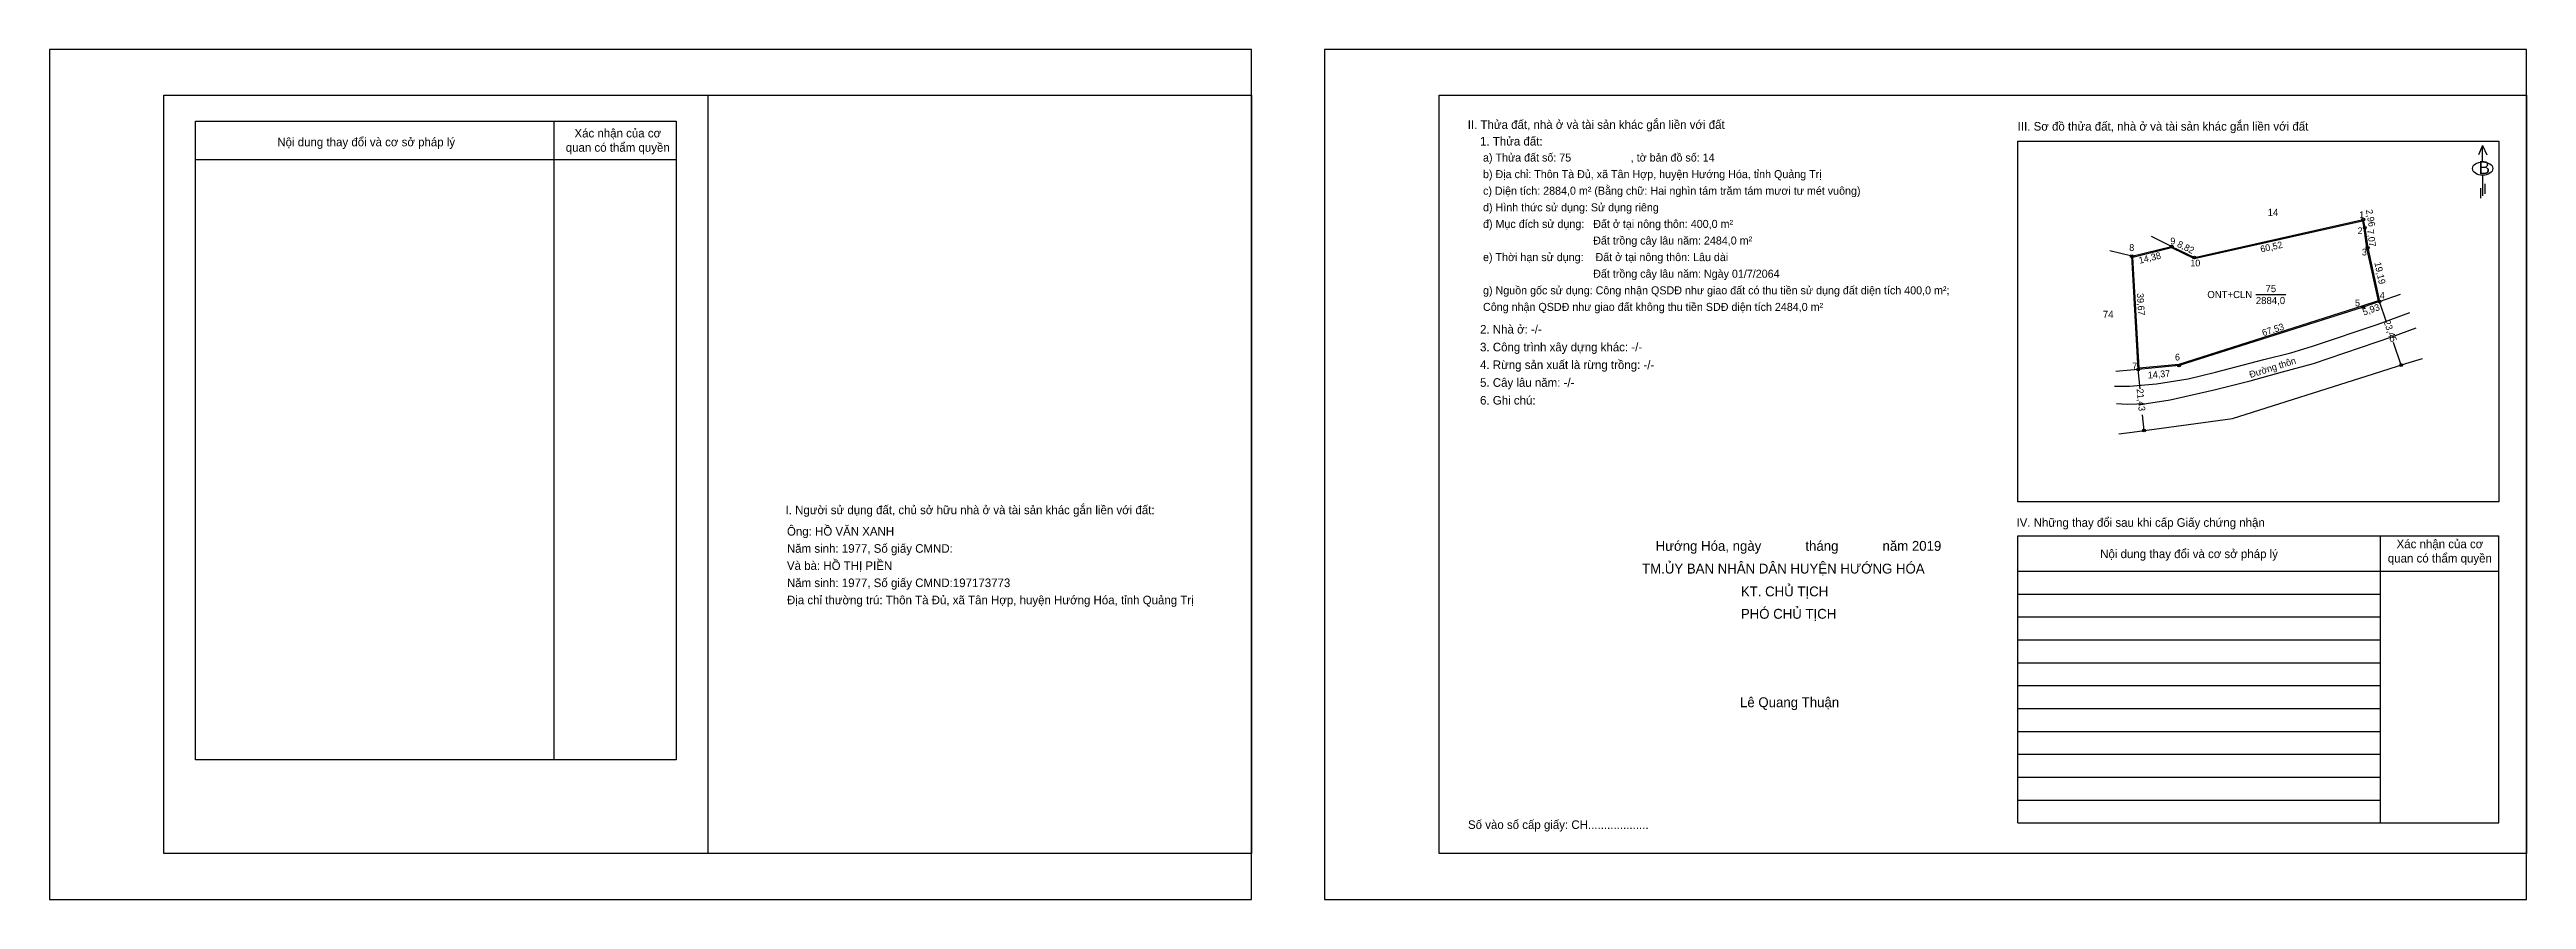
# Model space of a CAD drawing. Extents: x 552787 to 553652, y 1840204 to 1840501.
import ezdxf

# ---------------------------------------------------------------- set-up
doc = ezdxf.new("R2010")
doc.units = 0
for name, color, linetype in [('CanhThua', 7, 'Continuous'), ('ChieuDaiCanhThua', 7, 'Continuous'), ('Khung', 7, 'Continuous'), ('KhungInTrang1', 7, 'Continuous'), ('KhungInTrang2', 7, 'Continuous'), ('Level 1', 7, 'Continuous'), ('Level 2', 7, 'Continuous'), ('Level 22', 7, 'Continuous'), ('Level 23', 7, 'Continuous'), ('MocDinhThua', 7, 'Continuous'), ('NhanDiaChinhThua', 7, 'Continuous'), ('NhanTuCan', 7, 'Continuous'), ('ON', 7, 'Continuous'), ('RauThua', 7, 'Continuous'), ('SoHieuDinhThua', 7, 'Continuous'), ('Template', 7, 'Continuous'), ('ThongTin', 7, 'Continuous')]:
    doc.layers.add(name, color=color, linetype=linetype)

msp = doc.modelspace()

# ---------------------------------------------------------------- linework, layer by layer
at = {"layer": 'CanhThua'}
for p, q in [((553536.43, 1840428.67), (553595.48, 1840441.91)), ((553595.48, 1840441.91), (553596, 1840439)), ((553596, 1840439), (553597, 1840432)), ((553514.53, 1840429.13), (553528.5, 1840432.52)), ((553516.8, 1840389.53), (553514.53, 1840429.13)), ((553528.5, 1840432.52), (553536.43, 1840428.67)), ((553597, 1840432), (553601.08, 1840413.25)), ((553595.47, 1840411.33), (553531.1, 1840390.9)), ((553601.08, 1840413.25), (553595.47, 1840411.33)), ((553531.1, 1840390.9), (553516.8, 1840389.53))]:
    msp.add_line(p, q, dxfattribs=at)
at = {"layer": 'Khung'}
for p, q in [((553272.49, 1840485.33), (553652.49, 1840485.33)), ((553272.49, 1840220.33), (553272.49, 1840485.33)), ((553474.78, 1840343.24), (553474.78, 1840469.35)), ((553474.78, 1840469.35), (553642.78, 1840469.35)), ((553642.78, 1840469.35), (553642.78, 1840343.24)), ((553642.78, 1840343.24), (553474.78, 1840343.24))]:
    msp.add_line(p, q, dxfattribs=at)
msp.add_lwpolyline([(553206.9, 1840220.34), (552826.9, 1840220.34), (552826.9, 1840485.34), (553206.9, 1840485.34)], close=True, dxfattribs=at)
for points in [[(553016.9, 1840485.34), (553016.9, 1840220.34)], [(553652.49, 1840485.33), (553652.49, 1840220.33), (553272.49, 1840220.33)]]:
    msp.add_lwpolyline(points, dxfattribs=at)
at = {"layer": 'KhungInTrang1'}
msp.add_lwpolyline([(552786.9, 1840501.33), (552786.9, 1840204.33), (553206.9, 1840204.33), (553206.9, 1840501.33)], close=True, dxfattribs=at)
at = {"layer": 'KhungInTrang2'}
msp.add_lwpolyline([(553232.49, 1840501.33), (553232.49, 1840204.33), (553652.49, 1840204.33), (553652.49, 1840501.33)], close=True, dxfattribs=at)
at = {"layer": 'Level 1'}
for p, q in [((553603.55, 1840406.05), (553601.08, 1840413.25)), ((553608.7, 1840391.07), (553605.99, 1840398.96)), ((553517.44, 1840382.81), (553516.8, 1840389.53)), ((553518.84, 1840368.19), (553518.32, 1840373.65))]:
    msp.add_line(p, q, dxfattribs=at)
at = {"layer": 'Level 2'}
msp.add_lwpolyline([(553600.61, 1840413.51), (553595.34, 1840411.71), (553531.02, 1840391.29), (553517.18, 1840389.97), (553514.95, 1840428.82), (553528.45, 1840432.1), (553536.38, 1840428.25), (553595.16, 1840441.43), (553595.61, 1840438.94), (553596.61, 1840431.93)], close=True, dxfattribs=at)
at = {"layer": 'Level 22'}
for points in [[(553508.51, 1840383.74), (553513.72, 1840383.7), (553523.24, 1840384.47), (553534.22, 1840386.26), (553543.77, 1840388.57), (553560.66, 1840393.03), (553570.14, 1840395.38), (553577.68, 1840397.66), (553600.71, 1840405.35), (553611.71, 1840409.44)], [(553509.22, 1840377.62), (553512.93, 1840377.43), (553519.7, 1840377.67), (553527.94, 1840378.88), (553543.41, 1840382.39), (553555.88, 1840385.54), (553567.2, 1840388.68), (553578.07, 1840391.6), (553605.49, 1840400.9), (553613.98, 1840404.05)]]:
    msp.add_lwpolyline(points, dxfattribs=at)
at = {"layer": 'Level 23'}
msp.add_line((553599.01, 1840388.02), (553610.36, 1840391.59), dxfattribs=at)
for points in [[(553610.36, 1840391.59), (553616.15, 1840393.41)], [(553514.67, 1840367.63), (553549.81, 1840372.38), (553599.01, 1840388.02)], [(553510.07, 1840367.01), (553514.67, 1840367.63)]]:
    msp.add_lwpolyline(points, dxfattribs=at)
at = {"layer": 'MocDinhThua'}
for centre in [(553595.48, 1840441.91), (553596, 1840439), (553514.53, 1840429.13), (553528.5, 1840432.52), (553536.43, 1840428.67), (553597, 1840432), (553595.47, 1840411.33), (553601.08, 1840413.25), (553608.7, 1840391.07), (553516.8, 1840389.53), (553531.1, 1840390.9), (553518.84, 1840368.19)]:
    msp.add_circle(centre, 0.5, dxfattribs=at)
at = {"layer": 'NhanDiaChinhThua'}
msp.add_line((553557.92, 1840415.72), (553568.44, 1840415.72), dxfattribs=at)
at = {"layer": 'ON'}
for p, q in [((552837.9, 1840476.32), (553005.9, 1840476.32)), ((552837.9, 1840253.11), (552837.9, 1840476.32)), ((553005.9, 1840476.32), (553005.9, 1840253.11)), ((552837.9, 1840462.94), (553005.9, 1840462.94)), ((553474.78, 1840331.41), (553642.78, 1840331.41)), ((553601.33, 1840331.41), (553601.33, 1840231.09)), ((553474.78, 1840319.05), (553642.78, 1840319.05)), ((553474.78, 1840311.05), (553601.33, 1840311.05)), ((553474.78, 1840303.05), (553601.33, 1840303.05)), ((553474.78, 1840295.05), (553601.33, 1840295.05)), ((553474.78, 1840287.05), (553601.33, 1840287.05)), ((553474.78, 1840279.05), (553601.33, 1840279.05)), ((553474.78, 1840271.05), (553601.33, 1840271.05)), ((553474.78, 1840263.05), (553601.33, 1840263.05)), ((553474.78, 1840255.05), (553601.33, 1840255.05)), ((553474.78, 1840247.05), (553601.33, 1840247.05)), ((553474.78, 1840239.05), (553601.33, 1840239.05))]:
    msp.add_line(p, q, dxfattribs=at)
for points in [[(552963.18, 1840476.32), (552963.18, 1840253.11)], [(553474.78, 1840231.09), (553474.78, 1840331.41)], [(553642.78, 1840231.09), (553642.78, 1840331.41)], [(553005.9, 1840253.11), (552837.9, 1840253.11)]]:
    msp.add_lwpolyline(points, dxfattribs=at)
at = {"layer": 'RauThua'}
for p, q in [((553528.5, 1840432.52), (553521.47, 1840435.94)), ((553514.53, 1840429.13), (553506.92, 1840430.93)), ((553601.08, 1840413.25), (553608.48, 1840415.79)), ((553516.8, 1840389.53), (553509.02, 1840388.78))]:
    msp.add_line(p, q, dxfattribs=at)
at = {"layer": 'Template'}
for p, q in [((553637.15, 1840467.74), (553635.69, 1840464.55)), ((553637.15, 1840462.08), (553637.15, 1840467.74)), ((553637.15, 1840467.74), (553638.6, 1840464.55)), ((553636.42, 1840452.93), (553636.42, 1840449.44)), ((553637.18, 1840457.4), (553637.18, 1840450.26)), ((553637.99, 1840454.41), (553637.99, 1840450.93)), ((553474.78, 1840231.09), (553642.78, 1840231.09))]:
    msp.add_line(p, q, dxfattribs=at)
msp.add_ellipse((553637.18, 1840459.73), major_axis=(3.55, 0), ratio=0.655849, dxfattribs=at)

# ---------------------------------------------------------------- texts
at = {"layer": 'ChieuDaiCanhThua'}
for s, rotation, p in [('2,96', 280.13149, (553596.35, 1840445.25)), ('7,07', 278.1301, (553596.75, 1840438.31)), ('14,38', 13.63991, (553517.32, 1840426.46)), ('8,82', 334.10351, (553530.19, 1840432.52)), ('60,52', 12.63766, (553559.78, 1840430.37)), ('19,19', 282.27619, (553599.33, 1840426.81)), ('39,67', 273.28079, (553516.35, 1840416.16)), ('5,93', 18.89331, (553595.68, 1840408.38)), ('67,53', 17.6086, (553560.51, 1840401.14)), ('23,45', 288.89331, (553602.55, 1840406.31)), ('Đường thôn', 17.6086, (553556.05, 1840386.54)), ('14,37', 5.47247, (553520.28, 1840386.33)), ('21,43', 275.47247, (553516.26, 1840382.69))]:
    msp.add_text(s, height=2.346, rotation=rotation, dxfattribs=at).set_placement(p)
at = {"layer": 'NhanDiaChinhThua'}
for s, p in [('75', (553561.31, 1840416.55)), ('ONT+CLN', (553540.96, 1840414.47)), ('2884,0', (553557.92, 1840412.38))]:
    msp.add_text(s, height=2.502, dxfattribs=at).set_placement(p)
at = {"layer": 'NhanTuCan'}
for s, p in [('14', (553562.05, 1840443.17)), ('74', (553504.46, 1840407.54))]:
    msp.add_text(s, height=2.502, dxfattribs=at).set_placement(p)
at = {"layer": 'ON'}
for s, height, p in [('Nội dung thay đổi và cơ sở pháp lý', 3, (552866.5, 1840467.51)), ('Xác nhận của cơ ', 3, (552970.34, 1840470.61)), ('quan có thẩm quyền', 3, (552967.29, 1840465.61)), ('I. Người sử dụng đất, chủ sở hữu nhà ở và tài sản khác gắn liền với đất:', 3, (553044.11, 1840338.95)), ('IV. Những thay đổi sau khi cấp Giấy chứng nhận', 3, (553474.28, 1840334.55)), ('Nội dung thay đổi và cơ sở pháp lý', 3, (553503.52, 1840323.61)), ('quan có thẩm quyền', 3, (553604.05, 1840322.07)), ('Xác nhận của cơ ', 3, (553607.1, 1840327.07)), ('Lê Quang Thuận', 3.4537, (553377.65, 1840271.52))]:
    msp.add_text(s, height=height, dxfattribs=at).set_placement(p)
at = {"layer": 'SoHieuDinhThua'}
for s, height, p in [('1', 2.35, (553594.05, 1840442.45)), ('9', 2.35, (553528.04, 1840433.24)), ('2', 2.35, (553593.48, 1840436.84)), ('8', 2.35, (553513.68, 1840430.96)), ('10', 2.346, (553535.02, 1840425.55)), ('3', 2.35, (553594.98, 1840429.37)), ('5', 2.35, (553592.58, 1840411.59)), ('4', 2.35, (553601.22, 1840414.25)), ('7', 2.35, (553514.74, 1840389.6)), ('6', 2.35, (553529.66, 1840392.67))]:
    msp.add_text(s, height=height, dxfattribs=at).set_placement(p)
at = {"layer": 'Template'}
for s, height, p in [('II. Thửa đất, nhà ở và tài sản khác gắn liền với đất', 3, (553282.51, 1840473.6)), ('III. Sơ đồ thửa đất, nhà ở và tài sản khác gắn liền với đất', 3, (553474.69, 1840473)), ('B', 4.5, (553635.73, 1840457.83)), ('TM.ỦY BAN NHÂN DÂN HUYỆN HƯỚNG HÓA', 3.4537, (553343.43, 1840318.22)), ('Hướng Hóa, ngày            tháng            năm 2019', 3.4537, (553348.17, 1840326.16)), ('KT. CHỦ TỊCH', 3.4537, (553377.96, 1840310.25)), ('PHÓ CHỦ TỊCH', 3.4537, (553377.96, 1840302.42)), ('Số vào sổ cấp giấy: CH...................', 3, (553282.6, 1840228.97))]:
    msp.add_text(s, height=height, dxfattribs=at).set_placement(p)
at = {"layer": 'ThongTin'}
for s, height, p in [('1. Thửa đất: ', 3, (553286.81, 1840467.79)), (' a) Thửa đất số: 75                    , tờ bản đồ số: 14', 2.8, (553286.81, 1840462.19)), (' c) Diện tích: 2884,0 m² (Bằng chữ: Hai nghìn tám trăm tám mươi tư mét vuông)', 2.8, (553286.81, 1840450.59)), (' b) Địa chỉ: Thôn Tà Đủ, xã Tân Hợp, huyện Hướng Hóa, tỉnh Quảng Trị', 2.8, (553286.81, 1840456.39)), (' d) Hình thức sử dụng: Sử dụng riêng', 2.8, (553286.81, 1840444.79)), (' đ) Mục đích sử dụng:   Đất ở tại nông thôn: 400,0 m²', 2.8, (553286.81, 1840438.99)), ('                                      Đất trồng cây lâu năm: 2484,0 m²', 2.8, (553286.81, 1840433.19)), (' e) Thời hạn sử dụng:    Đất ở tại nông thôn: Lâu dài', 2.8, (553286.81, 1840427.39)), (' g) Nguồn gốc sử dụng: Công nhận QSDĐ như giao đất có thu tiền sử dụng đất diện tích 400,0 m²;', 2.8, (553286.81, 1840415.79)), ('                                      Đất trồng cây lâu năm: Ngày 01/7/2064', 2.8, (553286.81, 1840421.59)), (' Công nhận QSDĐ như giao đất không thu tiền SDĐ diện tích 2484,0 m²', 2.8, (553286.81, 1840409.99)), ('2. Nhà ở: -/-', 3, (553286.81, 1840402.08)), ('4. Rừng sản xuất là rừng trồng: -/-', 3, (553286.81, 1840389.67)), ('3. Công trình xây dựng khác: -/-', 3, (553286.81, 1840395.87)), ('5. Cây lâu năm: -/-', 3, (553286.81, 1840383.47)), ('6. Ghi chú:', 3, (553286.81, 1840377.27)), ('Ông: HỒ VĂN XANH', 3, (553044.6, 1840331.48)), ('Và bà: HỒ THỊ PIỀN', 3, (553044.6, 1840319.48)), ('Năm sinh: 1977, Số giấy CMND:', 3, (553044.6, 1840325.48)), ('Năm sinh: 1977, Số giấy CMND:197173773', 3, (553044.6, 1840313.48)), ('Địa chỉ thường trú: Thôn Tà Đủ, xã Tân Hợp, huyện Hướng Hóa, tỉnh Quảng Trị', 3, (553044.6, 1840307.48))]:
    msp.add_text(s, height=height, dxfattribs=at).set_placement(p)

doc.saveas('drawing.dxf')
